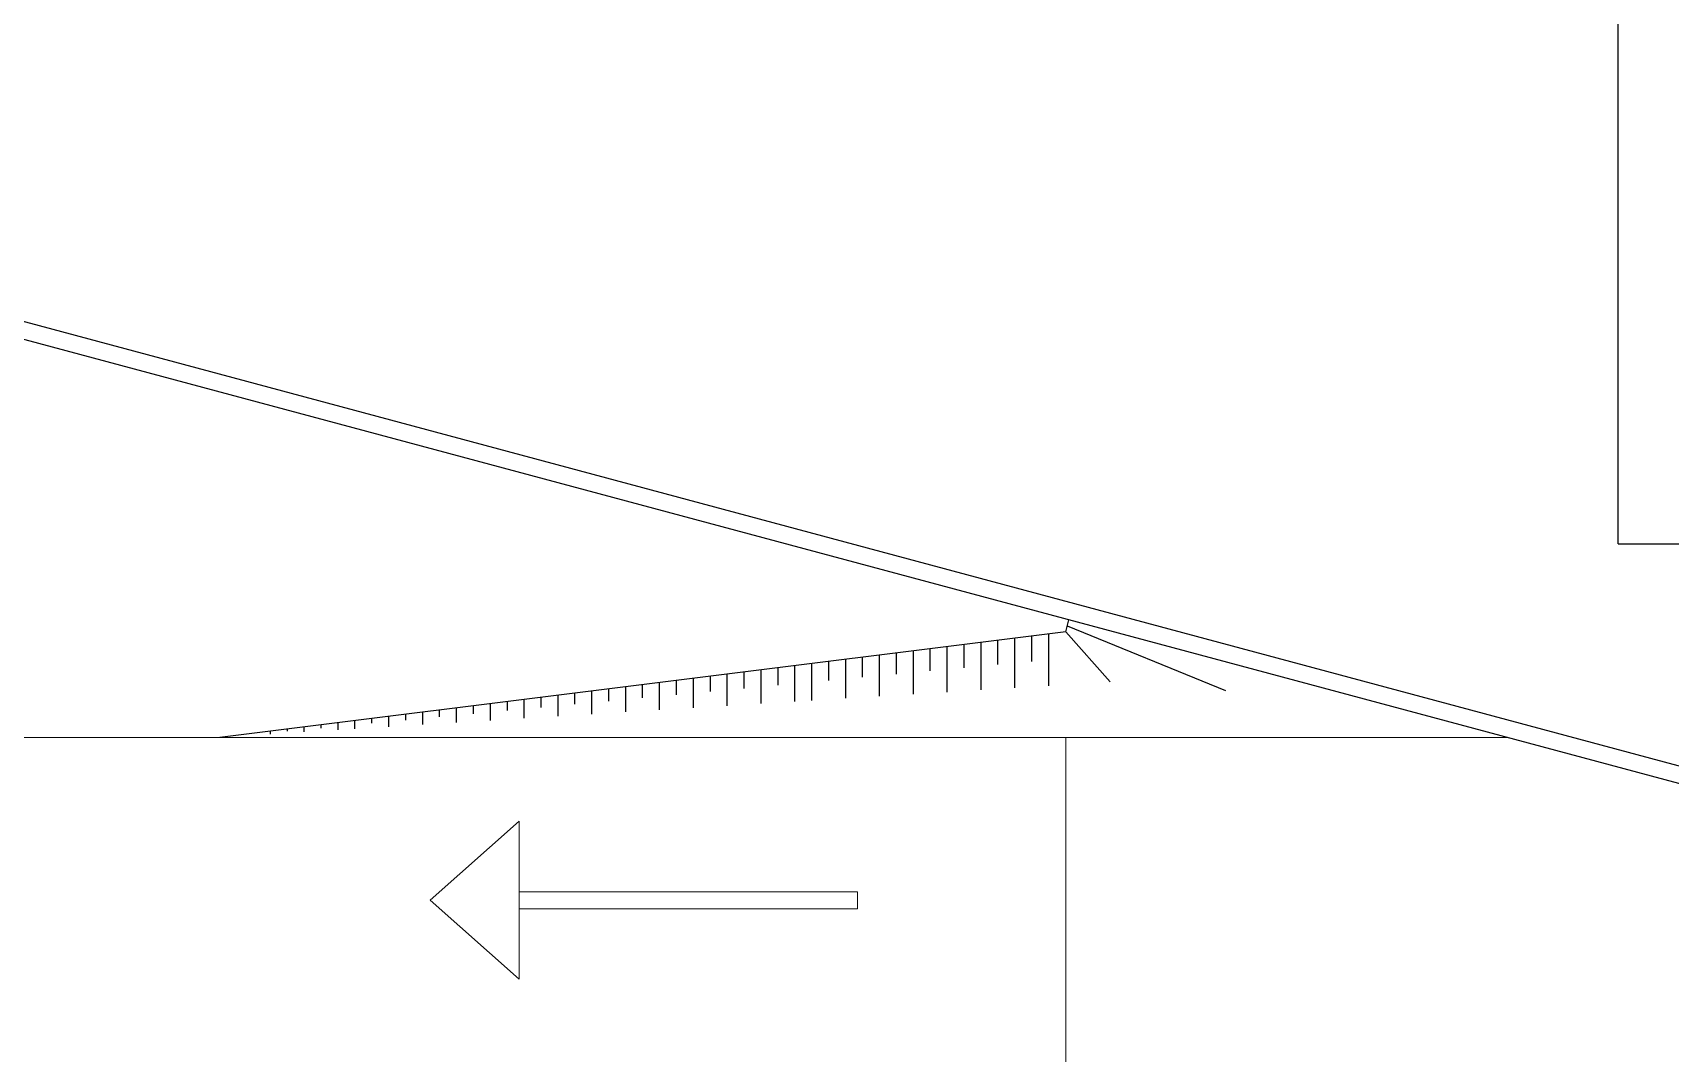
# Model space of a CAD drawing. Header units: millimetres. Extents: x -9869 to 940, y 100 to 694.
# Drawn here: x 296.7 to 493.4, y 437.7 to 560.3 of the extents above; entities that cross this region are included whole.
import ezdxf

# ---------------------------------------------------------------- set-up
doc = ezdxf.new("R2010")
doc.units = ezdxf.units.MM
for name, color, linetype in [('_incêndio 240', 240, 'Continuous'), ('level 5', 3, 'Continuous'), ('PAREDES', 7, 'Continuous')]:
    doc.layers.add(name, color=color, linetype=linetype)
doc.layers.add('PAREDE', color=7, linetype='Continuous', lineweight=9)

msp = doc.modelspace()

# ---------------------------------------------------------------- linework, layer by layer
at = {"layer": '_incêndio 240'}
for q in [(487.11, 638.94), (737.93, 498.86)]:
    msp.add_line((487.11, 498.86), q, dxfattribs=at)
at = {"layer": 'level 5'}
for p, q in [((420.74, 488.31), (421.13, 489.77)), ((420.74, 488.31), (319.13, 475.61)), ((416.68, 484.76), (416.68, 487.81)), ((418.71, 481.84), (418.71, 488.06)), ((420.74, 488.31), (426.1, 482.3)), ((420.93, 489.04), (439.93, 481.26)), ((402.45, 480.83), (402.45, 486.03)), ((404.48, 483.62), (404.48, 486.28)), ((406.52, 481.08), (406.52, 486.54)), ((408.55, 484), (408.55, 486.79)), ((410.58, 481.33), (410.58, 487.04)), ((412.61, 484.38), (412.61, 487.3)), ((414.64, 481.59), (414.64, 487.55)), ((386.19, 481.9), (386.19, 484)), ((388.22, 479.95), (388.22, 484.25)), ((390.26, 480.07), (390.26, 484.5)), ((392.29, 482.47), (392.29, 484.76)), ((394.32, 480.33), (394.32, 485.01)), ((396.35, 482.85), (396.35, 485.27)), ((398.39, 480.58), (398.39, 485.52)), ((400.42, 483.23), (400.42, 485.77)), ((369.93, 480.38), (369.93, 481.96)), ((371.97, 478.94), (371.97, 482.22)), ((374, 480.76), (374, 482.47)), ((376.03, 479.19), (376.03, 482.73)), ((378.06, 481.14), (378.06, 482.98)), ((380.1, 479.44), (380.1, 483.23)), ((382.13, 481.52), (382.13, 483.49)), ((384.16, 479.7), (384.16, 483.74)), ((353.68, 478.85), (353.68, 479.93)), ((355.71, 477.93), (355.71, 480.19)), ((357.74, 479.23), (357.74, 480.44)), ((359.77, 478.18), (359.77, 480.69)), ((361.8, 479.61), (361.8, 480.95)), ((363.84, 478.44), (363.84, 481.2)), ((365.87, 480), (365.87, 481.46)), ((367.9, 478.69), (367.9, 481.71)), ((339.45, 476.92), (339.45, 478.15)), ((341.48, 477.71), (341.48, 478.41)), ((343.51, 477.17), (343.51, 478.66)), ((345.55, 478.09), (345.55, 478.92)), ((347.58, 477.43), (347.58, 479.17)), ((349.61, 478.47), (349.61, 479.42)), ((351.64, 477.68), (351.64, 479.68)), ((325.22, 476.04), (325.22, 476.38)), ((327.26, 476.38), (327.26, 476.63)), ((329.29, 476.29), (329.29, 476.88)), ((331.32, 476.76), (331.32, 477.14)), ((333.35, 476.54), (333.35, 477.39)), ((335.38, 476.67), (335.38, 477.65)), ((337.42, 477.33), (337.42, 477.9))]:
    msp.add_line(p, q, dxfattribs=at)
at = {"layer": 'PAREDE'}
for p, q in [((473.86, 475.61), (207.19, 475.61)), ((420.74, 475.61), (420.74, 399.4))]:
    msp.add_line(p, q, dxfattribs=at)
msp.add_lwpolyline([(355.11, 465.56), (344.4, 456.08), (355.11, 446.59)], close=True, dxfattribs=at)
msp.add_lwpolyline([(355.11, 457.09), (395.75, 457.09), (395.75, 455.06), (355.11, 455.06)], dxfattribs=at)
at = {"layer": 'PAREDES'}
msp.add_line((209.22, 546.64), (681.89, 419.78), dxfattribs=at)
msp.add_lwpolyline([(174.53, 296.77), (174.68, 558.02), (716.44, 412.61), (716.44, 296.77)], close=True, dxfattribs=at)

doc.saveas('drawing.dxf')
